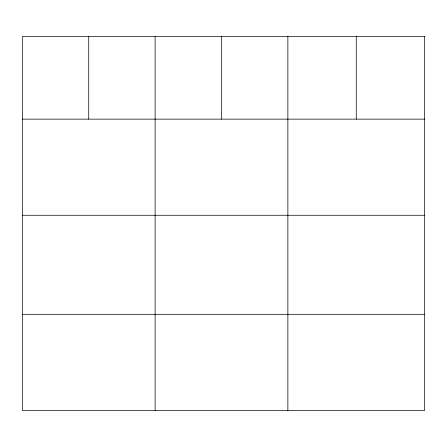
<?xml version="1.0" encoding="UTF-8"?>
<svg xmlns="http://www.w3.org/2000/svg" width="447" height="447" viewBox="0 0 447 447"><rect width="100%" height="100%" fill="white"/><g stroke="black" fill="none" stroke-linecap="round" stroke-linejoin="round"><path stroke-width="0.67" d="M22.35 119.137L424.65 119.137M22.35 215.264L424.65 215.264M22.35 314.308L424.65 314.308M356.259 36.565L356.259 119.137M287.868 36.565L287.868 410.435M221.488 36.565L221.488 119.137M155.109 36.565L155.109 410.435M88.73 36.565L88.73 119.137M424.65 36.565L22.35 36.565L22.35 410.435L424.65 410.435L424.65 36.565"/></g></svg>
